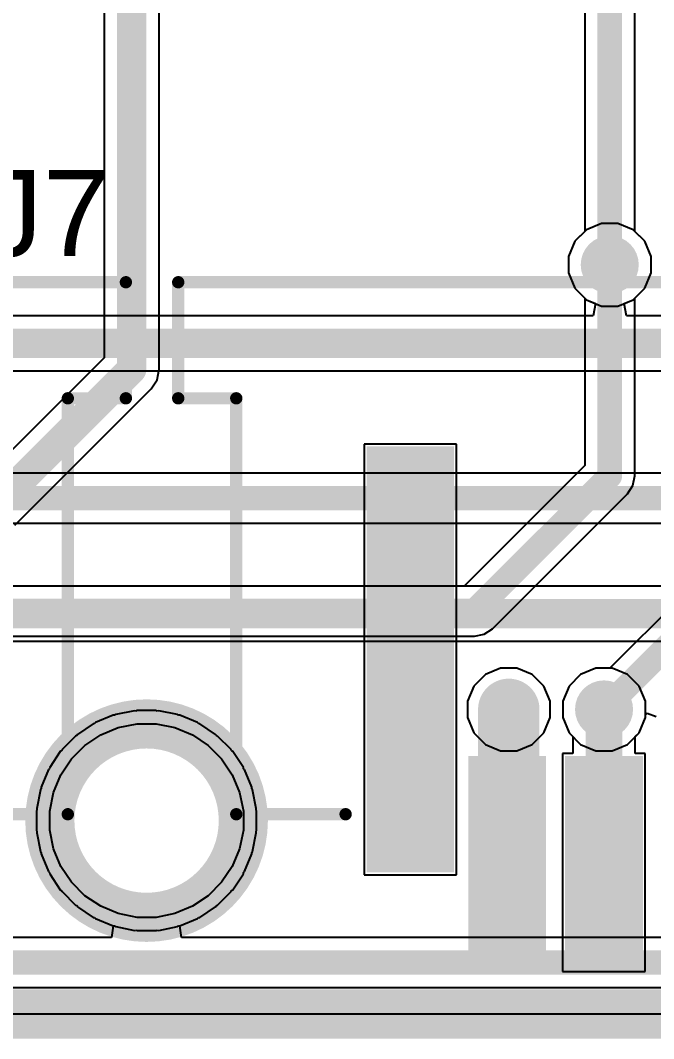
# Model space of a CAD drawing. Header units: inches. Extents: x -4.4 to 45.3, y -0.3 to 53.7.
# Drawn here: x 32.29 to 38.83, y -0.25 to 10.27 of the extents above; entities that cross this region are included whole.
import ezdxf

# ---------------------------------------------------------------- set-up
doc = ezdxf.new("R2010")
doc.units = ezdxf.units.IN
for name, color, linetype in [('Board Outline', 76, 'Continuous'), ('Bottom Layer', 5, 'Continuous'), ('Multi-Layer', 9, 'Continuous'), ('Signal_1', 16, 'Continuous'), ('Signal_2', 76, 'Continuous'), ('Top Layer', 1, 'Continuous'), ('Top Overlay', 2, 'Continuous'), ('Top Paste', 8, 'Continuous'), ('Top Solder', 216, 'Continuous'), ('Via Holes', 16, 'Continuous')]:
    doc.layers.add(name, color=color, linetype=linetype)
doc.styles.add('Arial', font='', dxfattribs={"height": 0.2})
doc.styles.get('Arial').set_extended_font_data('Arial')

# ---------------------------------------------------------------- blocks, each defined once
blk = doc.blocks.new('SFW5R_1STE1LF_28')
at = {"layer": 'Top Layer'}
for points in [[(-2.3, 2.05), (-1.7, 2.05), (-1.7, 0.05), (-2.3, 0.05)], [(-1.3, 2.05), (-0.7, 2.05), (-0.7, 0.05), (-1.3, 0.05)], [(-0.3, 2.05), (0.3, 2.05), (0.3, 0.05), (-0.3, 0.05)], [(0.7, 2.05), (1.3, 2.05), (1.3, 0.05), (0.7, 0.05)], [(1.7, 2.05), (2.3, 2.05), (2.3, 0.05), (1.7, 0.05)], [(-3.35, 1.05), (-2.65, 1.05), (-2.65, -3.15), (-3.35, -3.15)], [(2.65, 1.05), (3.35, 1.05), (3.35, -3.15), (2.65, -3.15)]]:
    blk.add_hatch(color=1, dxfattribs=at).paths.add_polyline_path(points)
at = {"layer": 'Top Paste'}
for points in [[(-2.3, 2.05), (-1.7, 2.05), (-1.7, 0.05), (-2.3, 0.05)], [(-1.3, 2.05), (-0.7, 2.05), (-0.7, 0.05), (-1.3, 0.05)], [(-0.3, 2.05), (0.3, 2.05), (0.3, 0.05), (-0.3, 0.05)], [(0.7, 2.05), (1.3, 2.05), (1.3, 0.05), (0.7, 0.05)], [(1.7, 2.05), (2.3, 2.05), (2.3, 0.05), (1.7, 0.05)], [(-3.35, 1.05), (-2.65, 1.05), (-2.65, -3.15), (-3.35, -3.15)], [(2.65, 1.05), (3.35, 1.05), (3.35, -3.15), (2.65, -3.15)]]:
    blk.add_hatch(color=8, dxfattribs=at).paths.add_polyline_path(points)
at = {"layer": 'Top Solder'}
for points in [[(-2.402, 2.152), (-1.598, 2.152), (-1.598, -0.052), (-2.402, -0.052)], [(-1.402, 2.152), (-0.598, 2.152), (-0.598, -0.052), (-1.402, -0.052)], [(-0.402, 2.152), (0.402, 2.152), (0.402, -0.052), (-0.402, -0.052)], [(0.598, 2.152), (1.402, 2.152), (1.402, -0.052), (0.598, -0.052)], [(1.598, 2.152), (2.402, 2.152), (2.402, -0.052), (1.598, -0.052)], [(-3.452, 1.152), (-2.548, 1.152), (-2.548, -3.252), (-3.452, -3.252)], [(2.548, 1.152), (3.452, 1.152), (3.452, -3.252), (2.548, -3.252)]]:
    blk.add_hatch(color=216, dxfattribs=at).paths.add_polyline_path(points)
at = {"layer": 'Top Overlay', "const_width": 0.127}
for points in [[(-2.619, 1.693), (-2.619, 1.439)], [(-2.492, 1.566), (-2.619, 1.693)], [(-2.492, 1.566), (-2.619, 1.439)], [(-3.67, 0.55), (-4.8, 0.55)], [(-4.8, 0.55), (-4.8, -3.75)], [(4.8, 0.55), (3.67, 0.55)], [(4.8, 0.55), (4.8, -3.75)], [(-5.4, -3.75), (-5.4, -4.95)], [(-4.8, -3.75), (-5.4, -3.75)], [(5.4, -3.75), (4.8, -3.75)], [(5.4, -3.75), (5.4, -4.95)], [(5.4, -4.95), (-5.4, -4.95)]]:
    blk.add_lwpolyline(points, dxfattribs=at)
at = {"layer": 'Top Overlay', "const_width": 0.0635}
for points in [[(-2.651, 1.693, 1), (-2.587, 1.693, 1)], [(-2.651, 1.693, 1), (-2.587, 1.693, 1)], [(-2.524, 1.566, 1), (-2.46, 1.566, 1)], [(-2.524, 1.566, 1), (-2.46, 1.566, 1)], [(-2.651, 1.439, 1), (-2.587, 1.439, 1)], [(-2.651, 1.439, 1), (-2.587, 1.439, 1)], [(-4.832, 0.55, 1), (-4.768, 0.55, 1)], [(-4.832, 0.55, 1), (-4.768, 0.55, 1)], [(-3.702, 0.55, 1), (-3.638, 0.55, 1)], [(3.638, 0.55, 1), (3.702, 0.55, 1)], [(4.768, 0.55, 1), (4.832, 0.55, 1)], [(4.768, 0.55, 1), (4.832, 0.55, 1)], [(-5.432, -3.75, 1), (-5.368, -3.75, 1)], [(-5.432, -3.75, 1), (-5.368, -3.75, 1)], [(-4.832, -3.75, 1), (-4.768, -3.75, 1)], [(-4.832, -3.75, 1), (-4.768, -3.75, 1)], [(4.768, -3.75, 1), (4.832, -3.75, 1)], [(4.768, -3.75, 1), (4.832, -3.75, 1)], [(5.368, -3.75, 1), (5.432, -3.75, 1)], [(5.368, -3.75, 1), (5.432, -3.75, 1)], [(-5.432, -4.95, 1), (-5.368, -4.95, 1)], [(-5.432, -4.95, 1), (-5.368, -4.95, 1)], [(5.368, -4.95, 1), (5.432, -4.95, 1)], [(5.368, -4.95, 1), (5.432, -4.95, 1)]]:
    blk.add_lwpolyline(points, format="xyb", close=True, dxfattribs=at)
blk = doc.blocks.new('SFW5R_1STE1LF_29')
at = {"layer": 'Top Layer'}
for points in [[(-2.3, 2.05), (-1.7, 2.05), (-1.7, 0.05), (-2.3, 0.05)], [(-1.3, 2.05), (-0.7, 2.05), (-0.7, 0.05), (-1.3, 0.05)], [(-0.3, 2.05), (0.3, 2.05), (0.3, 0.05), (-0.3, 0.05)], [(0.7, 2.05), (1.3, 2.05), (1.3, 0.05), (0.7, 0.05)], [(1.7, 2.05), (2.3, 2.05), (2.3, 0.05), (1.7, 0.05)], [(-3.35, 1.05), (-2.65, 1.05), (-2.65, -3.15), (-3.35, -3.15)], [(2.65, 1.05), (3.35, 1.05), (3.35, -3.15), (2.65, -3.15)]]:
    blk.add_hatch(color=1, dxfattribs=at).paths.add_polyline_path(points)
at = {"layer": 'Top Paste'}
for points in [[(-2.3, 2.05), (-1.7, 2.05), (-1.7, 0.05), (-2.3, 0.05)], [(-1.3, 2.05), (-0.7, 2.05), (-0.7, 0.05), (-1.3, 0.05)], [(-0.3, 2.05), (0.3, 2.05), (0.3, 0.05), (-0.3, 0.05)], [(0.7, 2.05), (1.3, 2.05), (1.3, 0.05), (0.7, 0.05)], [(1.7, 2.05), (2.3, 2.05), (2.3, 0.05), (1.7, 0.05)], [(-3.35, 1.05), (-2.65, 1.05), (-2.65, -3.15), (-3.35, -3.15)], [(2.65, 1.05), (3.35, 1.05), (3.35, -3.15), (2.65, -3.15)]]:
    blk.add_hatch(color=8, dxfattribs=at).paths.add_polyline_path(points)
at = {"layer": 'Top Solder'}
for points in [[(-2.402, 2.152), (-1.598, 2.152), (-1.598, -0.052), (-2.402, -0.052)], [(-1.402, 2.152), (-0.598, 2.152), (-0.598, -0.052), (-1.402, -0.052)], [(-0.402, 2.152), (0.402, 2.152), (0.402, -0.052), (-0.402, -0.052)], [(0.598, 2.152), (1.402, 2.152), (1.402, -0.052), (0.598, -0.052)], [(1.598, 2.152), (2.402, 2.152), (2.402, -0.052), (1.598, -0.052)], [(-3.452, 1.152), (-2.548, 1.152), (-2.548, -3.252), (-3.452, -3.252)], [(2.548, 1.152), (3.452, 1.152), (3.452, -3.252), (2.548, -3.252)]]:
    blk.add_hatch(color=216, dxfattribs=at).paths.add_polyline_path(points)
at = {"layer": 'Top Overlay', "const_width": 0.127}
for points in [[(-2.492, 1.566), (-2.619, 1.693)], [(-2.619, 1.693), (-2.619, 1.439)], [(-2.492, 1.566), (-2.619, 1.439)], [(-4.8, 0.55), (-4.8, -3.75)], [(-3.67, 0.55), (-4.8, 0.55)], [(4.8, 0.55), (3.67, 0.55)], [(4.8, 0.55), (4.8, -3.75)], [(-4.8, -3.75), (-5.4, -3.75)], [(-5.4, -3.75), (-5.4, -4.95)], [(5.4, -3.75), (4.8, -3.75)], [(5.4, -3.75), (5.4, -4.95)], [(5.4, -4.95), (-5.4, -4.95)]]:
    blk.add_lwpolyline(points, dxfattribs=at)
at = {"layer": 'Top Overlay', "const_width": 0.0635}
for points in [[(-2.651, 1.693, 1), (-2.587, 1.693, 1)], [(-2.651, 1.693, 1), (-2.587, 1.693, 1)], [(-2.524, 1.566, 1), (-2.46, 1.566, 1)], [(-2.524, 1.566, 1), (-2.46, 1.566, 1)], [(-2.651, 1.439, 1), (-2.587, 1.439, 1)], [(-2.651, 1.439, 1), (-2.587, 1.439, 1)], [(-4.832, 0.55, 1), (-4.768, 0.55, 1)], [(-4.832, 0.55, 1), (-4.768, 0.55, 1)], [(-3.702, 0.55, 1), (-3.638, 0.55, 1)], [(3.638, 0.55, 1), (3.702, 0.55, 1)], [(4.768, 0.55, 1), (4.832, 0.55, 1)], [(4.768, 0.55, 1), (4.832, 0.55, 1)], [(-5.432, -3.75, 1), (-5.368, -3.75, 1)], [(-5.432, -3.75, 1), (-5.368, -3.75, 1)], [(-4.832, -3.75, 1), (-4.768, -3.75, 1)], [(-4.832, -3.75, 1), (-4.768, -3.75, 1)], [(4.768, -3.75, 1), (4.832, -3.75, 1)], [(4.768, -3.75, 1), (4.832, -3.75, 1)], [(5.368, -3.75, 1), (5.432, -3.75, 1)], [(5.368, -3.75, 1), (5.432, -3.75, 1)], [(-5.432, -4.95, 1), (-5.368, -4.95, 1)], [(-5.432, -4.95, 1), (-5.368, -4.95, 1)], [(5.368, -4.95, 1), (5.432, -4.95, 1)], [(5.368, -4.95, 1), (5.432, -4.95, 1)]]:
    blk.add_lwpolyline(points, format="xyb", close=True, dxfattribs=at)

msp = doc.modelspace()

# ---------------------------------------------------------------- hatches: boundary and pattern name
at = {"layer": 'Bottom Layer'}
h = msp.add_hatch(color=5, dxfattribs=at)
edge = h.paths.add_edge_path()
edge.add_arc((38.379, 7.747), 0.3, 0, 360)
h = msp.add_hatch(color=5, dxfattribs=at)
edge = h.paths.add_edge_path()
edge.add_arc((37.335, 3.15), 0.3, 0, 360)
h = msp.add_hatch(color=5, dxfattribs=at)
edge = h.paths.add_edge_path()
edge.add_arc((38.32, 3.15), 0.3, 0, 360)
at = {"layer": 'Signal_1'}
h = msp.add_hatch(color=16, dxfattribs=at)
edge = h.paths.add_edge_path()
edge.add_arc((38.379, 7.747), 0.3, 0, 360)
h = msp.add_hatch(color=16, dxfattribs=at)
edge = h.paths.add_edge_path()
edge.add_arc((37.335, 3.15), 0.3, 0, 360)
h = msp.add_hatch(color=16, dxfattribs=at)
edge = h.paths.add_edge_path()
edge.add_arc((38.32, 3.15), 0.3, 0, 360)
at = {"layer": 'Signal_2'}
h = msp.add_hatch(color=76, dxfattribs=at)
edge = h.paths.add_edge_path()
edge.add_arc((38.379, 7.747), 0.3, 0, 360)
h = msp.add_hatch(color=76, dxfattribs=at)
edge = h.paths.add_edge_path()
edge.add_arc((37.335, 3.15), 0.3, 0, 360)
h = msp.add_hatch(color=76, dxfattribs=at)
edge = h.paths.add_edge_path()
edge.add_arc((38.32, 3.15), 0.3, 0, 360)
at = {"layer": 'Top Layer'}
h = msp.add_hatch(color=1, dxfattribs=at)
edge = h.paths.add_edge_path()
edge.add_arc((38.379, 7.747), 0.3, 0, 360)
h = msp.add_hatch(color=1, dxfattribs=at)
edge = h.paths.add_edge_path()
edge.add_arc((37.335, 3.15), 0.3, 0, 360)
h = msp.add_hatch(color=1, dxfattribs=at)
edge = h.paths.add_edge_path()
edge.add_arc((38.32, 3.15), 0.3, 0, 360)
at = {"layer": 'Via Holes'}
h = msp.add_hatch(color=7, dxfattribs=at)
edge = h.paths.add_edge_path()
edge.add_arc((38.379, 7.747), 0.15, 0, 360)
h = msp.add_hatch(color=7, dxfattribs=at)
edge = h.paths.add_edge_path()
edge.add_arc((37.335, 3.15), 0.15, 0, 360)
h = msp.add_hatch(color=7, dxfattribs=at)
edge = h.paths.add_edge_path()
edge.add_arc((38.32, 3.15), 0.15, 0, 360)

# ---------------------------------------------------------------- linework, layer by layer
at = {"layer": 'Board Outline'}
for points, const_width in [([(34.592, 2, 1), (32.592, 2, 1)], 0.508), ([(32.465, 2, 1), (32.719, 2, 1)], 0.254), ([(34.465, 2, 1), (34.719, 2, 1)], 0.254)]:
    msp.add_lwpolyline(points, format="xyb", close=True, dxfattribs=dict(at, const_width=const_width))
at = {"layer": 'Board Outline', "const_width": 0.508}
msp.add_lwpolyline([(0, 0), (45.009, 0)], dxfattribs=at)
at = {"layer": 'Bottom Layer'}
for p, q in [((33.153, 25.164), (33.153, 6.784)), ((33.723, 6.666), (33.723, 25.164)), ((38.138, 8.109), (38.017, 7.989)), ((38.294, 8.174), (38.138, 8.109)), ((38.464, 8.174), (38.294, 8.174)), ((38.621, 8.109), (38.464, 8.174)), ((38.741, 7.989), (38.621, 8.109)), ((38.017, 7.989), (37.952, 7.832)), ((38.806, 7.832), (38.741, 7.989)), ((37.952, 7.832), (37.952, 7.662)), ((38.806, 7.662), (38.806, 7.832)), ((37.952, 7.662), (38.017, 7.505)), ((38.741, 7.505), (38.806, 7.662)), ((38.017, 7.505), (38.12, 7.402)), ((38.638, 7.402), (38.741, 7.505)), ((38.12, 7.402), (38.12, 5.67)), ((38.638, 5.563), (38.638, 7.402)), ((33.153, 6.784), (31.911, 5.543)), ((33.701, 6.557), (33.723, 6.666)), ((33.723, 6.666), (33.723, 6.666)), ((33.639, 6.465), (33.701, 6.557)), ((32.231, 5.056), (33.639, 6.465)), ((38.12, 5.67), (36.875, 4.425)), ((38.619, 5.464), (38.638, 5.563)), ((37.166, 3.982), (38.563, 5.379)), ((38.563, 5.379), (38.619, 5.464)), ((36.875, 4.425), (28.99, 4.425)), ((29.097, 3.907), (36.982, 3.907)), ((36.982, 3.907), (37.082, 3.926)), ((37.082, 3.926), (37.166, 3.982)), ((38.078, 3.512), (37.958, 3.391)), ((38.235, 3.577), (38.078, 3.512)), ((38.405, 3.577), (38.235, 3.577)), ((38.562, 3.512), (38.405, 3.577)), ((38.682, 3.391), (38.562, 3.512)), ((37.958, 3.391), (37.893, 3.235)), ((38.747, 3.235), (38.682, 3.391)), ((37.893, 3.235), (37.893, 3.065)), ((38.747, 3.065), (38.747, 3.235)), ((33.247, 3.089), (33.065, 3.013)), ((33.261, 3.089), (33.247, 3.089)), ((33.273, 3.097), (33.261, 3.089)), ((33.466, 3.135), (33.273, 3.097)), ((33.48, 3.132), (33.466, 3.135)), ((33.493, 3.138), (33.48, 3.132)), ((33.69, 3.138), (33.493, 3.138)), ((33.703, 3.132), (33.69, 3.138)), ((33.717, 3.135), (33.703, 3.132)), ((33.91, 3.097), (33.717, 3.135)), ((33.922, 3.089), (33.91, 3.097)), ((33.936, 3.089), (33.922, 3.089)), ((34.118, 3.013), (33.936, 3.089)), ((37.893, 3.065), (37.958, 2.908)), ((38.682, 2.908), (38.747, 3.065)), ((33.041, 3.001), (32.878, 2.891)), ((33.055, 3.003), (33.041, 3.001)), ((33.065, 3.013), (33.055, 3.003)), ((34.128, 3.003), (34.118, 3.013)), ((34.142, 3.001), (34.128, 3.003)), ((34.305, 2.891), (34.142, 3.001)), ((32.857, 2.874), (32.718, 2.735)), ((32.87, 2.88), (32.857, 2.874)), ((32.878, 2.891), (32.87, 2.88)), ((34.313, 2.88), (34.305, 2.891)), ((34.326, 2.874), (34.313, 2.88)), ((34.465, 2.735), (34.326, 2.874)), ((37.958, 2.908), (38.078, 2.788)), ((38.562, 2.788), (38.682, 2.908)), ((38.078, 2.788), (38.235, 2.723)), ((38.405, 2.723), (38.562, 2.788)), ((32.7, 2.714), (32.591, 2.55)), ((32.712, 2.722), (32.7, 2.714)), ((32.718, 2.735), (32.712, 2.722)), ((34.471, 2.722), (34.465, 2.735)), ((34.483, 2.714), (34.471, 2.722)), ((34.592, 2.55), (34.483, 2.714)), ((38.235, 2.723), (38.405, 2.723)), ((32.588, 2.536), (32.578, 2.527)), ((32.591, 2.55), (32.588, 2.536)), ((34.595, 2.536), (34.592, 2.55)), ((34.605, 2.527), (34.595, 2.536)), ((32.578, 2.527), (32.503, 2.345)), ((34.68, 2.345), (34.605, 2.527)), ((32.495, 2.319), (32.457, 2.126)), ((32.503, 2.33), (32.495, 2.319)), ((32.503, 2.345), (32.503, 2.33)), ((34.68, 2.33), (34.68, 2.345)), ((34.688, 2.319), (34.68, 2.33)), ((34.726, 2.126), (34.688, 2.319)), ((32.459, 2.112), (32.454, 2.099)), ((32.457, 2.126), (32.459, 2.112)), ((34.724, 2.112), (34.726, 2.126)), ((34.729, 2.099), (34.724, 2.112)), ((32.454, 2.099), (32.454, 1.902)), ((34.729, 1.902), (34.729, 2.099)), ((32.454, 1.902), (32.459, 1.889)), ((34.724, 1.889), (34.729, 1.902)), ((32.459, 1.889), (32.457, 1.875)), ((32.457, 1.875), (32.495, 1.682)), ((34.688, 1.682), (34.726, 1.875)), ((34.726, 1.875), (34.724, 1.889)), ((32.495, 1.682), (32.503, 1.67)), ((32.503, 1.67), (32.503, 1.656)), ((32.503, 1.656), (32.578, 1.474)), ((34.605, 1.474), (34.68, 1.656)), ((34.68, 1.67), (34.688, 1.682)), ((34.68, 1.656), (34.68, 1.67)), ((32.578, 1.474), (32.588, 1.464)), ((34.595, 1.464), (34.605, 1.474)), ((32.588, 1.464), (32.591, 1.45)), ((32.591, 1.45), (32.7, 1.286)), ((34.483, 1.286), (34.592, 1.45)), ((34.592, 1.45), (34.595, 1.464)), ((32.7, 1.286), (32.712, 1.279)), ((32.712, 1.279), (32.718, 1.266)), ((32.718, 1.266), (32.857, 1.126)), ((34.326, 1.126), (34.465, 1.266)), ((34.465, 1.266), (34.471, 1.279)), ((34.471, 1.279), (34.483, 1.286)), ((32.857, 1.126), (32.87, 1.121)), ((32.87, 1.121), (32.878, 1.109)), ((32.878, 1.109), (33.041, 1)), ((34.142, 1), (34.305, 1.109)), ((34.305, 1.109), (34.313, 1.121)), ((34.313, 1.121), (34.326, 1.126)), ((33.041, 1), (33.055, 0.997)), ((33.055, 0.997), (33.065, 0.987)), ((33.065, 0.987), (33.247, 0.912)), ((33.936, 0.912), (34.118, 0.987)), ((34.118, 0.987), (34.128, 0.997)), ((34.128, 0.997), (34.142, 1)), ((33.247, 0.912), (33.261, 0.912)), ((33.261, 0.912), (33.273, 0.904)), ((33.273, 0.904), (33.466, 0.865)), ((33.466, 0.865), (33.48, 0.868)), ((33.48, 0.868), (33.493, 0.863)), ((33.493, 0.863), (33.69, 0.863)), ((33.69, 0.863), (33.703, 0.868)), ((33.703, 0.868), (33.717, 0.865)), ((33.717, 0.865), (33.91, 0.904)), ((33.91, 0.904), (33.922, 0.912)), ((33.922, 0.912), (33.936, 0.912)), ((45.009, 0), (0, 0))]:
    msp.add_line(p, q, dxfattribs=at)
for points, const_width in [([(33.438, 6.666), (33.438, 25.483)], 0.305), ([(38.379, 5.563), (38.379, 7.747)], 0.254), ([(32.029, 5.258), (33.438, 6.666)], 0.305), ([(36.982, 4.166), (38.379, 5.563)], 0.254), ([(28.99, 4.166), (36.982, 4.166)], 0.254)]:
    msp.add_lwpolyline(points, dxfattribs=dict(at, const_width=const_width))
for points, const_width in [([(38.316, 7.747, 1), (38.443, 7.747, 1)], 0.127), ([(33.362, 6.666, 1), (33.514, 6.666, 1)], 0.152), ([(33.362, 6.666, 1), (33.514, 6.666, 1)], 0.152), ([(38.316, 5.563, 1), (38.443, 5.563, 1)], 0.127), ([(38.316, 5.563, 1), (38.443, 5.563, 1)], 0.127), ([(36.919, 4.166, 1), (37.046, 4.166, 1)], 0.127), ([(36.919, 4.166, 1), (37.046, 4.166, 1)], 0.127)]:
    msp.add_lwpolyline(points, format="xyb", close=True, dxfattribs=dict(at, const_width=const_width))
at = {"layer": 'Multi-Layer'}
for p, q in [((33.118, 2.886), (33.3, 2.962)), ((33.3, 2.962), (33.493, 3)), ((33.493, 3), (33.592, 3)), ((33.592, 3), (33.69, 3)), ((33.69, 3), (33.883, 2.962)), ((33.883, 2.962), (34.065, 2.886)), ((32.954, 2.777), (33.118, 2.886)), ((34.065, 2.886), (34.229, 2.777)), ((32.815, 2.638), (32.954, 2.777)), ((34.229, 2.777), (34.368, 2.638)), ((32.705, 2.474), (32.815, 2.638)), ((34.368, 2.638), (34.478, 2.474)), ((32.63, 2.292), (32.705, 2.474)), ((34.478, 2.474), (34.553, 2.292)), ((32.592, 2.099), (32.63, 2.292)), ((34.553, 2.292), (34.592, 2.099)), ((32.592, 2), (32.592, 2.099)), ((32.592, 1.902), (32.592, 2)), ((34.592, 2.099), (34.592, 2)), ((34.592, 2), (34.592, 1.902)), ((32.63, 1.709), (32.592, 1.902)), ((34.592, 1.902), (34.553, 1.709)), ((32.705, 1.527), (32.63, 1.709)), ((34.553, 1.709), (34.478, 1.527)), ((32.815, 1.363), (32.705, 1.527)), ((34.478, 1.527), (34.368, 1.363)), ((32.954, 1.223), (32.815, 1.363)), ((34.368, 1.363), (34.229, 1.223)), ((33.118, 1.114), (32.954, 1.223)), ((34.229, 1.223), (34.065, 1.114)), ((33.3, 1.039), (33.118, 1.114)), ((34.065, 1.114), (33.883, 1.039)), ((33.493, 1), (33.3, 1.039)), ((33.592, 1), (33.493, 1)), ((33.592, 1), (33.592, 1)), ((33.69, 1), (33.592, 1)), ((33.883, 1.039), (33.69, 1))]:
    msp.add_line(p, q, dxfattribs=at)
at = {"layer": 'Signal_1'}
for p, q in [((38.138, 8.109), (38.017, 7.989)), ((38.294, 8.174), (38.138, 8.109)), ((38.464, 8.174), (38.294, 8.174)), ((38.621, 8.109), (38.464, 8.174)), ((38.741, 7.989), (38.621, 8.109)), ((38.017, 7.989), (37.952, 7.832)), ((38.806, 7.832), (38.741, 7.989)), ((37.952, 7.832), (37.952, 7.662)), ((38.806, 7.662), (38.806, 7.832)), ((37.952, 7.662), (38.017, 7.505)), ((38.741, 7.505), (38.806, 7.662)), ((38.017, 7.505), (38.138, 7.385)), ((38.621, 7.385), (38.741, 7.505)), ((38.138, 7.385), (38.294, 7.32)), ((38.464, 7.32), (38.621, 7.385)), ((38.294, 7.32), (38.464, 7.32)), ((41.36, 4.425), (27.965, 4.425)), ((28.083, 3.855), (41.478, 3.855)), ((37.094, 3.512), (36.973, 3.391)), ((37.251, 3.577), (37.094, 3.512)), ((37.42, 3.577), (37.251, 3.577)), ((37.577, 3.512), (37.42, 3.577)), ((37.697, 3.391), (37.577, 3.512)), ((38.078, 3.512), (37.958, 3.391)), ((38.235, 3.577), (38.078, 3.512)), ((38.405, 3.577), (38.235, 3.577)), ((38.562, 3.512), (38.405, 3.577)), ((38.682, 3.391), (38.562, 3.512)), ((36.973, 3.391), (36.908, 3.235)), ((37.762, 3.235), (37.697, 3.391)), ((37.958, 3.391), (37.893, 3.235)), ((38.747, 3.235), (38.682, 3.391)), ((36.908, 3.235), (36.908, 3.065)), ((37.762, 3.065), (37.762, 3.235)), ((37.893, 3.235), (37.893, 3.065)), ((38.747, 3.065), (38.747, 3.235)), ((33.247, 3.089), (33.065, 3.013)), ((33.261, 3.089), (33.247, 3.089)), ((33.273, 3.097), (33.261, 3.089)), ((33.466, 3.135), (33.273, 3.097)), ((33.48, 3.132), (33.466, 3.135)), ((33.493, 3.138), (33.48, 3.132)), ((33.69, 3.138), (33.493, 3.138)), ((33.703, 3.132), (33.69, 3.138)), ((33.717, 3.135), (33.703, 3.132)), ((33.91, 3.097), (33.717, 3.135)), ((33.922, 3.089), (33.91, 3.097)), ((33.936, 3.089), (33.922, 3.089)), ((34.118, 3.013), (33.936, 3.089)), ((36.908, 3.065), (36.973, 2.908)), ((37.697, 2.908), (37.762, 3.065)), ((37.893, 3.065), (37.958, 2.908)), ((38.682, 2.908), (38.747, 3.065)), ((33.041, 3.001), (32.878, 2.891)), ((33.055, 3.003), (33.041, 3.001)), ((33.065, 3.013), (33.055, 3.003)), ((34.128, 3.003), (34.118, 3.013)), ((34.142, 3.001), (34.128, 3.003)), ((34.305, 2.891), (34.142, 3.001)), ((32.857, 2.874), (32.718, 2.735)), ((32.87, 2.88), (32.857, 2.874)), ((32.878, 2.891), (32.87, 2.88)), ((34.313, 2.88), (34.305, 2.891)), ((34.326, 2.874), (34.313, 2.88)), ((34.465, 2.735), (34.326, 2.874)), ((36.973, 2.908), (37.094, 2.788)), ((37.577, 2.788), (37.697, 2.908)), ((37.958, 2.908), (38.078, 2.788)), ((38.562, 2.788), (38.682, 2.908)), ((37.094, 2.788), (37.251, 2.723)), ((37.42, 2.723), (37.577, 2.788)), ((38.078, 2.788), (38.235, 2.723)), ((38.405, 2.723), (38.562, 2.788)), ((32.7, 2.714), (32.591, 2.55)), ((32.712, 2.722), (32.7, 2.714)), ((32.718, 2.735), (32.712, 2.722)), ((34.471, 2.722), (34.465, 2.735)), ((34.483, 2.714), (34.471, 2.722)), ((34.592, 2.55), (34.483, 2.714)), ((37.251, 2.723), (37.42, 2.723)), ((38.235, 2.723), (38.405, 2.723)), ((32.588, 2.536), (32.578, 2.527)), ((32.591, 2.55), (32.588, 2.536)), ((34.595, 2.536), (34.592, 2.55)), ((34.605, 2.527), (34.595, 2.536)), ((32.578, 2.527), (32.503, 2.345)), ((34.68, 2.345), (34.605, 2.527)), ((32.495, 2.319), (32.457, 2.126)), ((32.503, 2.33), (32.495, 2.319)), ((32.503, 2.345), (32.503, 2.33)), ((34.68, 2.33), (34.68, 2.345)), ((34.688, 2.319), (34.68, 2.33)), ((34.726, 2.126), (34.688, 2.319)), ((32.459, 2.112), (32.454, 2.099)), ((32.457, 2.126), (32.459, 2.112)), ((34.724, 2.112), (34.726, 2.126)), ((34.729, 2.099), (34.724, 2.112)), ((32.454, 2.099), (32.454, 1.902)), ((34.729, 1.902), (34.729, 2.099)), ((32.454, 1.902), (32.459, 1.889)), ((34.724, 1.889), (34.729, 1.902)), ((32.459, 1.889), (32.457, 1.875)), ((32.457, 1.875), (32.495, 1.682)), ((34.688, 1.682), (34.726, 1.875)), ((34.726, 1.875), (34.724, 1.889)), ((32.495, 1.682), (32.503, 1.67)), ((32.503, 1.67), (32.503, 1.656)), ((32.503, 1.656), (32.578, 1.474)), ((34.605, 1.474), (34.68, 1.656)), ((34.68, 1.67), (34.688, 1.682)), ((34.68, 1.656), (34.68, 1.67)), ((32.578, 1.474), (32.588, 1.464)), ((34.595, 1.464), (34.605, 1.474)), ((32.588, 1.464), (32.591, 1.45)), ((32.591, 1.45), (32.7, 1.286)), ((34.483, 1.286), (34.592, 1.45)), ((34.592, 1.45), (34.595, 1.464)), ((32.7, 1.286), (32.712, 1.279)), ((32.712, 1.279), (32.718, 1.266)), ((32.718, 1.266), (32.857, 1.126)), ((34.326, 1.126), (34.465, 1.266)), ((34.465, 1.266), (34.471, 1.279)), ((34.471, 1.279), (34.483, 1.286)), ((32.857, 1.126), (32.87, 1.121)), ((32.87, 1.121), (32.878, 1.109)), ((32.878, 1.109), (33.041, 1)), ((34.142, 1), (34.305, 1.109)), ((34.305, 1.109), (34.313, 1.121)), ((34.313, 1.121), (34.326, 1.126)), ((33.041, 1), (33.055, 0.997)), ((33.055, 0.997), (33.065, 0.987)), ((33.065, 0.987), (33.247, 0.912)), ((33.936, 0.912), (34.118, 0.987)), ((34.118, 0.987), (34.128, 0.997)), ((34.128, 0.997), (34.142, 1)), ((33.247, 0.912), (33.229, 0.792)), ((33.954, 0.792), (33.936, 0.912)), ((33.229, 0.792), (22.709, 0.792)), ((41.803, 0.792), (33.954, 0.792)), ((5.512, 0.274), (41.91, 0.274)), ((45.009, 0), (0, 0))]:
    msp.add_line(p, q, dxfattribs=at)
for points, const_width in [([(27.965, 4.14), (41.478, 4.14)], 0.305), ([(5.512, 0.533), (41.91, 0.533)], 0.254)]:
    msp.add_lwpolyline(points, dxfattribs=dict(at, const_width=const_width))
at = {"layer": 'Signal_2'}
for p, q in [((38.138, 8.109), (38.017, 7.989)), ((38.294, 8.174), (38.138, 8.109)), ((38.464, 8.174), (38.294, 8.174)), ((38.621, 8.109), (38.464, 8.174)), ((38.741, 7.989), (38.621, 8.109)), ((38.017, 7.989), (37.952, 7.832)), ((38.806, 7.832), (38.741, 7.989)), ((37.952, 7.832), (37.952, 7.662)), ((38.806, 7.662), (38.806, 7.832)), ((37.952, 7.662), (38.017, 7.505)), ((38.741, 7.505), (38.806, 7.662)), ((38.017, 7.505), (38.138, 7.385)), ((38.621, 7.385), (38.741, 7.505)), ((38.138, 7.385), (38.294, 7.32)), ((38.464, 7.32), (38.621, 7.385)), ((38.294, 7.32), (38.464, 7.32)), ((40.981, 5.593), (30.46, 5.593)), ((30.353, 5.075), (40.981, 5.075)), ((39.407, 4.603), (38.38, 3.577)), ((37.094, 3.512), (36.973, 3.391)), ((37.251, 3.577), (37.094, 3.512)), ((37.42, 3.577), (37.251, 3.577)), ((37.577, 3.512), (37.42, 3.577)), ((37.697, 3.391), (37.577, 3.512)), ((38.078, 3.512), (37.958, 3.391)), ((38.235, 3.577), (38.078, 3.512)), ((38.38, 3.577), (38.235, 3.577)), ((36.973, 3.391), (36.908, 3.235)), ((37.762, 3.235), (37.697, 3.391)), ((37.958, 3.391), (37.893, 3.235)), ((36.908, 3.235), (36.908, 3.065)), ((37.762, 3.065), (37.762, 3.235)), ((37.893, 3.235), (37.893, 3.065)), ((33.247, 3.089), (33.065, 3.013)), ((33.261, 3.089), (33.247, 3.089)), ((33.273, 3.097), (33.261, 3.089)), ((33.466, 3.135), (33.273, 3.097)), ((33.48, 3.132), (33.466, 3.135)), ((33.493, 3.138), (33.48, 3.132)), ((33.69, 3.138), (33.493, 3.138)), ((33.703, 3.132), (33.69, 3.138)), ((33.717, 3.135), (33.703, 3.132)), ((33.91, 3.097), (33.717, 3.135)), ((33.922, 3.089), (33.91, 3.097)), ((33.936, 3.089), (33.922, 3.089)), ((34.118, 3.013), (33.936, 3.089)), ((36.908, 3.065), (36.973, 2.908)), ((37.697, 2.908), (37.762, 3.065)), ((37.893, 3.065), (37.958, 2.908)), ((38.682, 2.908), (38.747, 3.065)), ((38.747, 3.099), (38.765, 3.111)), ((38.747, 3.065), (38.747, 3.099)), ((38.765, 3.111), (38.859, 3.077)), ((33.041, 3.001), (32.878, 2.891)), ((33.055, 3.003), (33.041, 3.001)), ((33.065, 3.013), (33.055, 3.003)), ((34.128, 3.003), (34.118, 3.013)), ((34.142, 3.001), (34.128, 3.003)), ((34.305, 2.891), (34.142, 3.001)), ((32.857, 2.874), (32.718, 2.735)), ((32.87, 2.88), (32.857, 2.874)), ((32.878, 2.891), (32.87, 2.88)), ((34.313, 2.88), (34.305, 2.891)), ((34.326, 2.874), (34.313, 2.88)), ((34.465, 2.735), (34.326, 2.874)), ((36.973, 2.908), (37.094, 2.788)), ((37.577, 2.788), (37.697, 2.908)), ((37.958, 2.908), (38.078, 2.788)), ((38.562, 2.788), (38.682, 2.908)), ((37.094, 2.788), (37.251, 2.723)), ((37.42, 2.723), (37.577, 2.788)), ((38.078, 2.788), (38.235, 2.723)), ((38.405, 2.723), (38.562, 2.788)), ((32.7, 2.714), (32.591, 2.55)), ((32.712, 2.722), (32.7, 2.714)), ((32.718, 2.735), (32.712, 2.722)), ((34.471, 2.722), (34.465, 2.735)), ((34.483, 2.714), (34.471, 2.722)), ((34.592, 2.55), (34.483, 2.714)), ((37.251, 2.723), (37.42, 2.723)), ((38.235, 2.723), (38.405, 2.723)), ((32.588, 2.536), (32.578, 2.527)), ((32.591, 2.55), (32.588, 2.536)), ((34.595, 2.536), (34.592, 2.55)), ((34.605, 2.527), (34.595, 2.536)), ((32.578, 2.527), (32.503, 2.345)), ((34.68, 2.345), (34.605, 2.527)), ((32.495, 2.319), (32.457, 2.126)), ((32.503, 2.33), (32.495, 2.319)), ((32.503, 2.345), (32.503, 2.33)), ((34.68, 2.33), (34.68, 2.345)), ((34.688, 2.319), (34.68, 2.33)), ((34.726, 2.126), (34.688, 2.319)), ((32.459, 2.112), (32.454, 2.099)), ((32.457, 2.126), (32.459, 2.112)), ((34.724, 2.112), (34.726, 2.126)), ((34.729, 2.099), (34.724, 2.112)), ((32.454, 2.099), (32.454, 1.902)), ((34.729, 1.902), (34.729, 2.099)), ((32.454, 1.902), (32.459, 1.889)), ((34.724, 1.889), (34.729, 1.902)), ((32.459, 1.889), (32.457, 1.875)), ((32.457, 1.875), (32.495, 1.682)), ((34.688, 1.682), (34.726, 1.875)), ((34.726, 1.875), (34.724, 1.889)), ((32.495, 1.682), (32.503, 1.67)), ((32.503, 1.67), (32.503, 1.656)), ((32.503, 1.656), (32.578, 1.474)), ((34.605, 1.474), (34.68, 1.656)), ((34.68, 1.67), (34.688, 1.682)), ((34.68, 1.656), (34.68, 1.67)), ((32.578, 1.474), (32.588, 1.464)), ((34.595, 1.464), (34.605, 1.474)), ((32.588, 1.464), (32.591, 1.45)), ((32.591, 1.45), (32.7, 1.286)), ((34.483, 1.286), (34.592, 1.45)), ((34.592, 1.45), (34.595, 1.464)), ((32.7, 1.286), (32.712, 1.279)), ((32.712, 1.279), (32.718, 1.266)), ((32.718, 1.266), (32.857, 1.126)), ((34.326, 1.126), (34.465, 1.266)), ((34.465, 1.266), (34.471, 1.279)), ((34.471, 1.279), (34.483, 1.286)), ((32.857, 1.126), (32.87, 1.121)), ((32.87, 1.121), (32.878, 1.109)), ((32.878, 1.109), (33.041, 1)), ((34.142, 1), (34.305, 1.109)), ((34.305, 1.109), (34.313, 1.121)), ((34.313, 1.121), (34.326, 1.126)), ((33.041, 1), (33.055, 0.997)), ((33.055, 0.997), (33.065, 0.987)), ((33.065, 0.987), (33.247, 0.912)), ((33.936, 0.912), (34.118, 0.987)), ((34.118, 0.987), (34.128, 0.997)), ((34.128, 0.997), (34.142, 1)), ((33.247, 0.912), (33.261, 0.912)), ((33.261, 0.912), (33.273, 0.904)), ((33.273, 0.904), (33.466, 0.865)), ((33.466, 0.865), (33.48, 0.868)), ((33.48, 0.868), (33.493, 0.863)), ((33.493, 0.863), (33.69, 0.863)), ((33.69, 0.863), (33.703, 0.868)), ((33.703, 0.868), (33.717, 0.865)), ((33.717, 0.865), (33.91, 0.904)), ((33.91, 0.904), (33.922, 0.912)), ((33.922, 0.912), (33.936, 0.912)), ((45.009, 0), (0, 0))]:
    msp.add_line(p, q, dxfattribs=at)
at = {"layer": 'Signal_2', "const_width": 0.254}
for points in [[(30.353, 5.334), (41.326, 5.334)], [(38.32, 3.15), (39.59, 4.42)]]:
    msp.add_lwpolyline(points, dxfattribs=at)
at = {"layer": 'Signal_2', "const_width": 0.127}
msp.add_lwpolyline([(38.256, 3.15, 1), (38.383, 3.15, 1)], format="xyb", close=True, dxfattribs=at)
at = {"layer": 'Top Layer'}
for p, q in [((38.12, 27.635), (38.12, 8.092)), ((38.638, 8.092), (38.638, 27.478)), ((38.12, 8.092), (38.017, 7.989)), ((38.741, 7.989), (38.638, 8.092)), ((38.017, 7.989), (37.952, 7.832)), ((38.806, 7.832), (38.741, 7.989)), ((37.952, 7.832), (37.952, 7.662)), ((38.806, 7.662), (38.806, 7.832)), ((37.952, 7.662), (38.017, 7.505)), ((38.741, 7.505), (38.806, 7.662)), ((38.017, 7.505), (38.138, 7.385)), ((38.621, 7.385), (38.741, 7.505)), ((38.138, 7.385), (38.232, 7.346)), ((38.527, 7.346), (38.621, 7.385)), ((38.232, 7.346), (38.206, 7.219)), ((38.553, 7.219), (38.527, 7.346)), ((38.206, 7.219), (31.237, 7.219)), ((44.048, 7.219), (38.553, 7.219)), ((6.951, 6.649), (44.048, 6.649)), ((36.796, 5.893), (35.842, 5.893)), ((35.842, 5.893), (35.842, 1.439)), ((36.796, 1.439), (36.796, 5.893)), ((38.078, 3.512), (37.958, 3.391)), ((38.235, 3.577), (38.078, 3.512)), ((38.405, 3.577), (38.235, 3.577)), ((38.562, 3.512), (38.405, 3.577)), ((38.682, 3.391), (38.562, 3.512)), ((37.958, 3.391), (37.893, 3.235)), ((38.747, 3.235), (38.682, 3.391)), ((37.893, 3.235), (37.893, 3.065)), ((38.747, 3.065), (38.747, 3.235)), ((33.247, 3.089), (33.065, 3.013)), ((33.261, 3.089), (33.247, 3.089)), ((33.273, 3.097), (33.261, 3.089)), ((33.466, 3.135), (33.273, 3.097)), ((33.48, 3.132), (33.466, 3.135)), ((33.493, 3.138), (33.48, 3.132)), ((33.69, 3.138), (33.493, 3.138)), ((33.703, 3.132), (33.69, 3.138)), ((33.717, 3.135), (33.703, 3.132)), ((33.91, 3.097), (33.717, 3.135)), ((33.922, 3.089), (33.91, 3.097)), ((33.936, 3.089), (33.922, 3.089)), ((34.118, 3.013), (33.936, 3.089)), ((37.893, 3.065), (37.958, 2.908)), ((38.682, 2.908), (38.747, 3.065)), ((33.041, 3.001), (32.878, 2.891)), ((33.055, 3.003), (33.041, 3.001)), ((33.065, 3.013), (33.055, 3.003)), ((34.128, 3.003), (34.118, 3.013)), ((34.142, 3.001), (34.128, 3.003)), ((34.305, 2.891), (34.142, 3.001)), ((32.857, 2.874), (32.718, 2.735)), ((32.87, 2.88), (32.857, 2.874)), ((32.878, 2.891), (32.87, 2.88)), ((34.313, 2.88), (34.305, 2.891)), ((34.326, 2.874), (34.313, 2.88)), ((34.465, 2.735), (34.326, 2.874)), ((37.958, 2.908), (37.996, 2.869)), ((37.996, 2.869), (37.996, 2.693)), ((38.643, 2.869), (38.682, 2.908)), ((38.643, 2.693), (38.643, 2.869)), ((32.7, 2.714), (32.591, 2.55)), ((32.712, 2.722), (32.7, 2.714)), ((32.718, 2.735), (32.712, 2.722)), ((34.471, 2.722), (34.465, 2.735)), ((34.483, 2.714), (34.471, 2.722)), ((34.592, 2.55), (34.483, 2.714)), ((37.996, 2.693), (37.892, 2.693)), ((37.892, 2.693), (37.892, 0.439)), ((38.746, 2.693), (38.643, 2.693)), ((38.746, 0.439), (38.746, 2.693)), ((32.588, 2.536), (32.578, 2.527)), ((32.591, 2.55), (32.588, 2.536)), ((34.595, 2.536), (34.592, 2.55)), ((34.605, 2.527), (34.595, 2.536)), ((32.578, 2.527), (32.503, 2.345)), ((34.68, 2.345), (34.605, 2.527)), ((32.495, 2.319), (32.457, 2.126)), ((32.503, 2.33), (32.495, 2.319)), ((32.503, 2.345), (32.503, 2.33)), ((34.68, 2.33), (34.68, 2.345)), ((34.688, 2.319), (34.68, 2.33)), ((34.726, 2.126), (34.688, 2.319)), ((32.459, 2.112), (32.454, 2.099)), ((32.457, 2.126), (32.459, 2.112)), ((34.724, 2.112), (34.726, 2.126)), ((34.729, 2.099), (34.724, 2.112)), ((32.454, 2.099), (32.454, 1.902)), ((34.729, 1.902), (34.729, 2.099)), ((32.454, 1.902), (32.459, 1.889)), ((34.724, 1.889), (34.729, 1.902)), ((32.459, 1.889), (32.457, 1.875)), ((32.457, 1.875), (32.495, 1.682)), ((34.688, 1.682), (34.726, 1.875)), ((34.726, 1.875), (34.724, 1.889)), ((32.495, 1.682), (32.503, 1.67)), ((32.503, 1.67), (32.503, 1.656)), ((32.503, 1.656), (32.578, 1.474)), ((34.605, 1.474), (34.68, 1.656)), ((34.68, 1.67), (34.688, 1.682)), ((34.68, 1.656), (34.68, 1.67)), ((32.578, 1.474), (32.588, 1.464)), ((34.595, 1.464), (34.605, 1.474)), ((32.588, 1.464), (32.591, 1.45)), ((32.591, 1.45), (32.7, 1.286)), ((34.483, 1.286), (34.592, 1.45)), ((34.592, 1.45), (34.595, 1.464)), ((35.842, 1.439), (36.796, 1.439)), ((32.7, 1.286), (32.712, 1.279)), ((32.712, 1.279), (32.718, 1.266)), ((32.718, 1.266), (32.857, 1.126)), ((34.326, 1.126), (34.465, 1.266)), ((34.465, 1.266), (34.471, 1.279)), ((34.471, 1.279), (34.483, 1.286)), ((32.857, 1.126), (32.87, 1.121)), ((32.87, 1.121), (32.878, 1.109)), ((32.878, 1.109), (33.041, 1)), ((34.142, 1), (34.305, 1.109)), ((34.305, 1.109), (34.313, 1.121)), ((34.313, 1.121), (34.326, 1.126)), ((33.041, 1), (33.055, 0.997)), ((33.055, 0.997), (33.065, 0.987)), ((33.065, 0.987), (33.247, 0.912)), ((33.936, 0.912), (34.118, 0.987)), ((34.118, 0.987), (34.128, 0.997)), ((34.128, 0.997), (34.142, 1)), ((33.247, 0.912), (33.261, 0.912)), ((33.261, 0.912), (33.273, 0.904)), ((33.273, 0.904), (33.466, 0.865)), ((33.466, 0.865), (33.48, 0.868)), ((33.48, 0.868), (33.493, 0.863)), ((33.493, 0.863), (33.69, 0.863)), ((33.69, 0.863), (33.703, 0.868)), ((33.703, 0.868), (33.717, 0.865)), ((33.717, 0.865), (33.91, 0.904)), ((33.91, 0.904), (33.922, 0.912)), ((33.922, 0.912), (33.936, 0.912)), ((37.892, 0.439), (38.746, 0.439)), ((45.009, 0), (0, 0))]:
    msp.add_line(p, q, dxfattribs=at)
for points, const_width in [([(38.379, 7.747), (38.379, 27.635)], 0.254), ([(6.833, 6.934), (44.367, 6.934)], 0.305), ([(37.335, 1.549), (37.335, 3.15)], 0.635), ([(38.32, 1.532), (38.32, 3.15)], 0.381)]:
    msp.add_lwpolyline(points, dxfattribs=dict(at, const_width=const_width))
for points, const_width in [([(38.316, 7.747, 1), (38.443, 7.747, 1)], 0.127), ([(37.177, 3.15, 1), (37.494, 3.15, 1)], 0.318), ([(38.224, 3.15, 1), (38.415, 3.15, 1)], 0.191), ([(37.177, 1.549, 1), (37.494, 1.549, 1)], 0.318), ([(38.224, 1.532, 1), (38.415, 1.532, 1)], 0.191)]:
    msp.add_lwpolyline(points, format="xyb", close=True, dxfattribs=dict(at, const_width=const_width))

# ---------------------------------------------------------------- block references
at = {"rotation": 180}
for name, p in [('SFW5R_1STE1LF_28', (27.978, 2.616)), ('SFW5R_1STE1LF_29', (39.319, 2.616))]:
    msp.add_blockref(name, p, dxfattribs=at)

# ---------------------------------------------------------------- texts
at = {"layer": 'Top Overlay', "style": 'Arial'}
msp.add_text('J7', height=0.889, dxfattribs=at).set_placement((31.898, 7.836))

doc.saveas('drawing.dxf')
